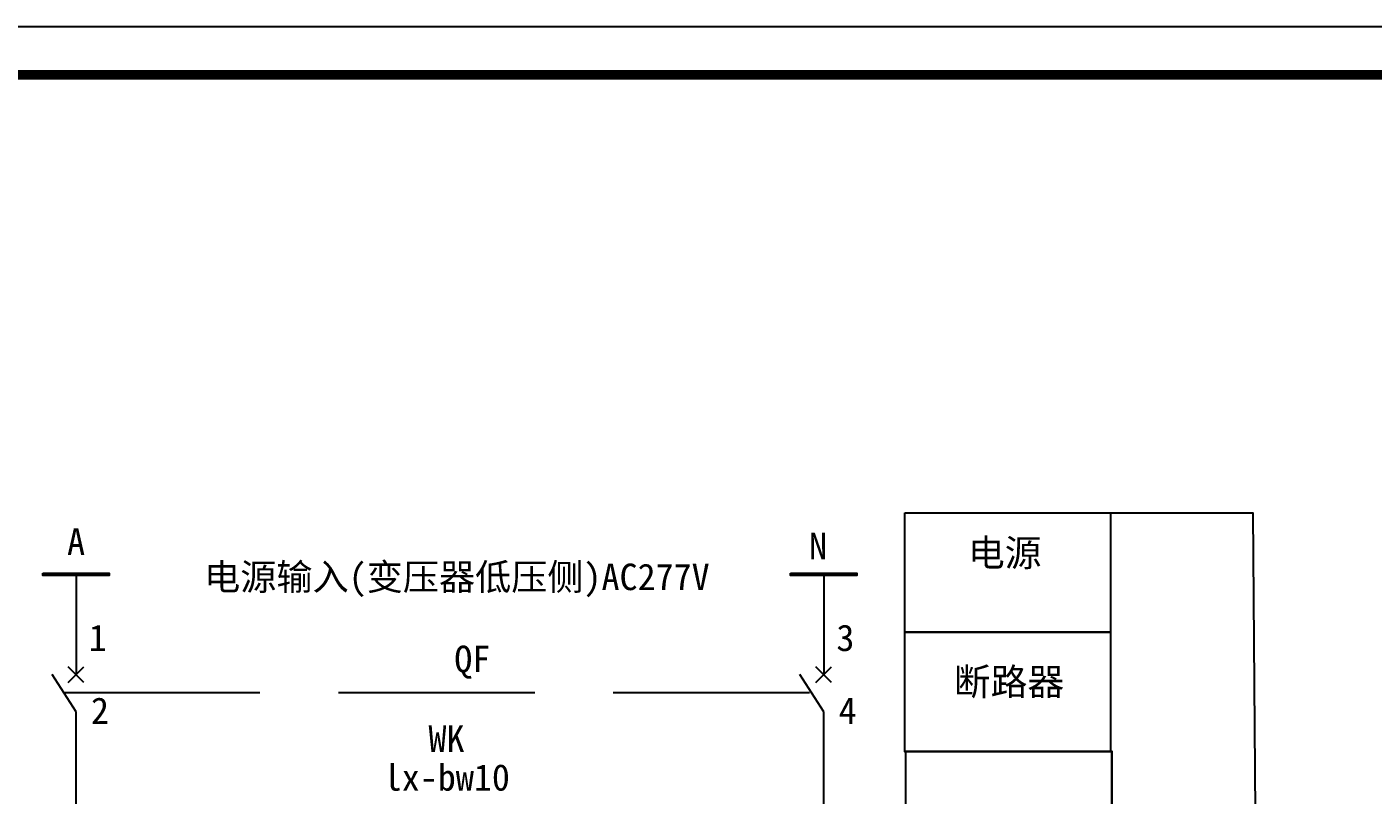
# Model space of a CAD drawing. Extents: x 60615 to 1667718, y -531815 to 663330.
# Drawn here: x 937818 to 937955.2, y 345448 to 345526.3 of the extents above; entities that cross this region are included whole.
import ezdxf

# ---------------------------------------------------------------- set-up
doc = ezdxf.new("R2010")
doc.units = 0
doc.header["$MEASUREMENT"] = 0
doc.linetypes.add('DASH', pattern=[0.35, 0.25, -0.1])
doc.layers.get('0').update_dxf_attribs({"linetype": 'CONTINUOUS'})
for name, color, linetype in [('Entity', 2, 'CONTINUOUS'), ('图层 1', 7, 'CONTINUOUS'), ('图框线1', 6, 'CONTINUOUS'), ('粗实线', 7, 'CONTINUOUS')]:
    doc.layers.add(name, color=color, linetype=linetype)
doc.styles.add('SHT', font='')
doc.styles.get("Standard").update_dxf_attribs({"font": '', "height": 30})
doc.styles.get('SHT').set_extended_font_data('SimSun')
doc.styles.get('Standard').set_extended_font_data('NSimSun')

msp = doc.modelspace()

# ---------------------------------------------------------------- linework, layer by layer
at = {"color": 0, "linetype": 'DASH', "ltscale": 80}
msp.add_line((937821.79364, 345458.47688), (937897.99383, 345458.47688), dxfattribs=at)
at = {"color": 0, "ltscale": 80}
for points in [[(937819.66314, 345470.62885), (937826.42418, 345470.62885), (937826.42418, 345470.38807), (937819.66314, 345470.38807)], [(937895.86333, 345470.62885), (937902.62437, 345470.62885), (937902.62437, 345470.38807), (937895.86333, 345470.38807)]]:
    msp.add_lwpolyline(points, close=True, dxfattribs=at)
at = {"layer": 'Entity', "color": 0}
for p, q in [((937823.05303, 345470.38807), (937823.05303, 345460.28593)), ((937899.25322, 345470.38807), (937899.25322, 345460.28593)), ((937823.05303, 345456.49735), (937820.62303, 345460.31686)), ((937899.25322, 345456.49735), (937896.82322, 345460.31686))]:
    msp.add_line(p, q, dxfattribs=at)
at = {"layer": 'Entity'}
for p, q in [((937822.24338, 345459.47629), (937823.85002, 345461.08292)), ((937823.85002, 345459.47629), (937822.24338, 345461.08292)), ((937898.44358, 345459.47629), (937900.05021, 345461.08292)), ((937900.05021, 345459.47629), (937898.44358, 345461.08292))]:
    msp.add_line(p, q, dxfattribs=at)
at = {"layer": '图层 1', "color": 7, "lineweight": 25}
for points in [[(937907.50805, 345476.78267), (937928.48055, 345476.78267), (937928.48055, 345464.60274), (937907.50805, 345464.60274), (937907.50805, 345476.78267)], [(937927.66806, 345476.78267), (937942.96787, 345476.78267), (937944.03465, 345341.44887), (937928.73484, 345341.44887), (937928.6077, 345452.48482)], [(937907.50805, 345464.60274), (937928.48055, 345464.60274), (937928.48055, 345452.42281), (937907.50805, 345452.42281), (937907.50805, 345464.60274)], [(937823.05303, 345440.06489), (937823.05303, 345456.49735)], [(937899.25322, 345440.06489), (937899.25322, 345456.49735)], [(937907.6352, 345452.48482), (937928.6077, 345452.48482), (937928.6077, 345341.46086), (937907.6352, 345341.46086), (937907.6352, 345452.48482)]]:
    msp.add_lwpolyline(points, dxfattribs=at)
at = {"layer": '图框线1', "color": 4, "lineweight": -3}
msp.add_line((938163.46022, 345526.32315), (937747.01865, 345526.32315), dxfattribs=at)
at = {"layer": '粗实线', "color": 4, "lineweight": -3}
msp.add_line((938158.57922, 345521.44215), (937771.42365, 345521.44215), dxfattribs=at)
at = {"layer": '粗实线', "color": 4, "lineweight": -3, "const_width": 0.9762}
msp.add_lwpolyline([(937771.42365, 345521.44215), (938158.57922, 345521.44215)], dxfattribs=at)

# ---------------------------------------------------------------- texts
at = {"layer": '图层 1', "color": 7, "lineweight": 5, "char_height": 2.7, "attachment_point": 1, "style": 'SHT'}
for s, insert in [('{\\fSimSun|b1|i0|c134|p34;A}', (937822.13551, 345475.194)), ('{\\fSimSun|b1|i0|c134|p34;N}', (937897.76251, 345474.75545)), ('1', (937824.34197, 345465.39096)), ('3', (937900.54216, 345465.39095)), ('2', (937824.57132, 345457.96479)), ('4', (937900.77151, 345457.96479)), ('{\\fSimSun|b1|i0|c134|p34;WK}', (937858.96864, 345455.1055)), ('{\\fSimSun|b1|i0|c134|p34;lx-bw10}', (937854.40994, 345451.16002))]:
    msp.add_mtext_dynamic_manual_height_columns(s, width=153.066625, gutter_width=1, heights=[0], dxfattribs=dict(at, insert=insert))
at = {"layer": '图层 1', "color": 7, "lineweight": 5, "char_height": 2.75, "attachment_point": 1}
for s, insert in [('{\\fSimSun|b1|i0|c134|p34;电源}', (937913.94769, 345474.0834)), ('{\\fSimSun|b1|i0|c134|p34;断路器}', (937912.50773, 345460.93788))]:
    msp.add_mtext_dynamic_manual_height_columns(s, width=153.066625, gutter_width=1, heights=[0], dxfattribs=dict(at, insert=insert))
at = {"layer": '图层 1', "color": 3, "lineweight": 5, "char_height": 2.7, "attachment_point": 1, "style": 'SHT'}
for s, insert in [('电源输入(变压器低压侧)AC277V ', (937836.10381, 345471.6029)), ('QF', (937861.60099, 345463.23821))]:
    msp.add_mtext_dynamic_manual_height_columns(s, width=153.066625, gutter_width=1, heights=[0], dxfattribs=dict(at, insert=insert))

doc.saveas('drawing.dxf')
